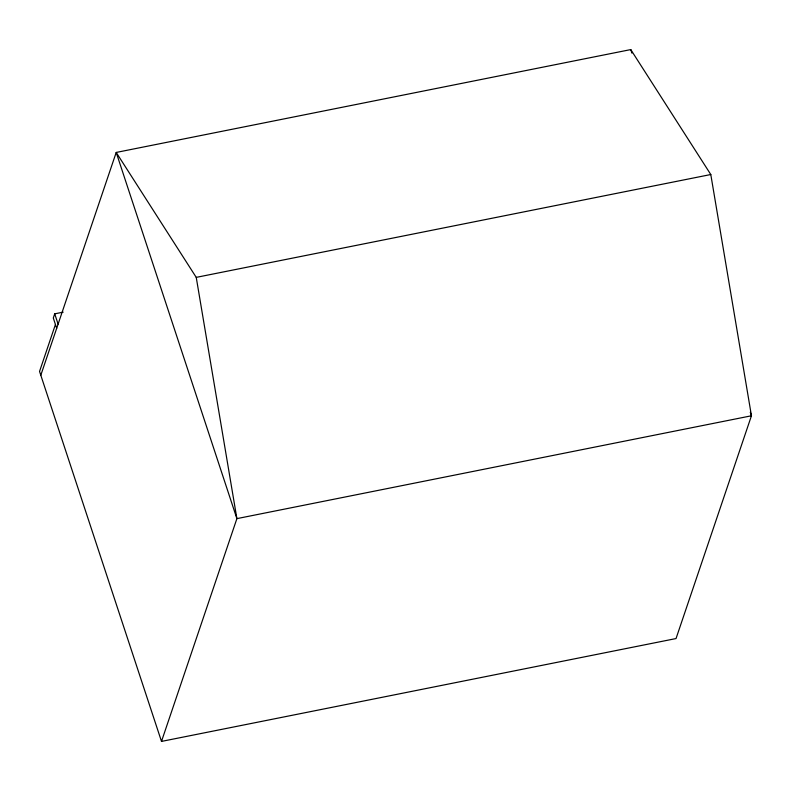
<?xml version="1.0" encoding="UTF-8"?>
<svg xmlns="http://www.w3.org/2000/svg" width="791" height="791" viewBox="0 0 791 791"><rect width="100%" height="100%" fill="white"/><g stroke="black" fill="none" stroke-linecap="round" stroke-linejoin="round"><path stroke-width="1.19" d="M63.191 312.148L54.708 313.839L53.304 318.012L56.685 328.295M55.439 324.498L39.55 371.424L161.493 741.414L676.038 638.555L751.45 415.779L710.793 174.524L630.763 49.586L116.208 152.445L40.806 375.221M161.493 741.414L236.895 518.629L196.237 277.374L116.208 152.445L236.895 518.629L751.45 415.779L750.293 412.259M196.237 277.374L710.793 174.524M630.763 49.586L631.92 53.116M54.708 313.839L58.099 324.122"/></g></svg>
